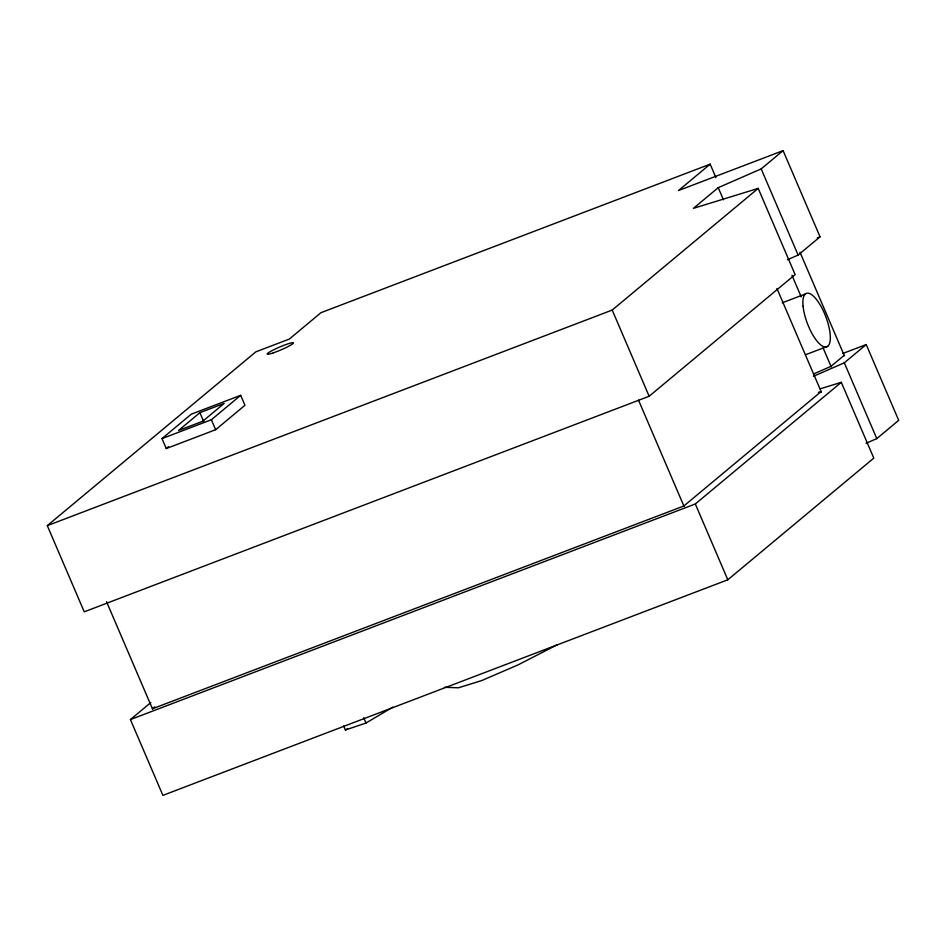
<?xml version="1.0" encoding="UTF-8"?>
<svg xmlns="http://www.w3.org/2000/svg" width="946" height="946" viewBox="0 0 946 946"><rect width="100%" height="100%" fill="white"/><g stroke="black" fill="none" stroke-linecap="round" stroke-linejoin="round"><path stroke-width="1.42" d="M787.391 259.772L798.128 255.077L820.04 236.819L783.099 150.627L761.187 168.896L718.25 187.663L693.43 208.345L758.195 188.396L795.125 274.588L649.145 396.256L84.241 611.826L47.3 525.645L255.846 351.841L289.322 339.07L321.001 312.665L710.162 164.155L715.933 177.623M161.991 438.589L191.293 414.171L240.674 395.333L244.943 405.278L215.641 429.709L166.26 448.546L161.991 438.589L211.372 419.752L240.674 395.333M199.89 412.681L178.51 430.501L202.775 421.242L224.155 403.422L199.89 412.681L203.851 421.928M166.26 448.546L168.518 446.666M710.162 164.155L678.483 190.548L783.099 150.627M47.3 525.645L612.204 310.063L758.195 188.396M820.194 388.83L841.301 382.326L873.797 458.124L727.805 579.792L162.901 795.373L130.418 719.563L150.816 702.559M154.695 706.899L152.436 708.779L683.863 505.98L821.14 391.573L818.325 392.436M844.199 355.341L830.99 366.339L813.548 373.966M813.442 376.307L844.305 362.815L866.217 344.557L898.7 420.355L876.788 438.613L866.051 443.307M130.418 719.563L695.322 503.982L841.301 382.326M343.682 725.984L345.408 730.005L365.984 723.028L392.838 707.1M345.408 730.005L347.667 728.609M557.513 644.616L518.006 664.92L481.786 680.541L458.432 687.789L444.443 687.281M817.285 237.872L820.04 236.819M782.236 302.815L805.401 293.981M806.004 354.573L827.809 346.26M842.815 353.485L866.217 344.557M799.997 252.227L844.411 355.85M761.187 168.896L798.128 255.077M844.305 362.815L876.788 438.613M791.991 275.345L801.215 296.878M823.138 348.01L831.215 366.859M776.938 288.459L821.353 392.082M718.25 187.663L723.442 199.783M612.204 310.063L649.145 396.256M695.322 503.982L727.805 579.792M638.515 400.17L684.076 506.488M363.69 717.671L365.984 723.028M211.372 419.752L215.641 429.709M106.508 601.632L152.649 709.287M803.083 306.303A28.617 9.815 69.1 0 0 825.373 347.076A28.617 9.815 69.1 0 0 821.353 306.977A28.617 9.815 69.1 0 0 803.083 306.303M273.24 352.893A14.308 1.573 -23.2 0 0 293.461 342.984A14.308 1.573 -23.2 0 0 274.234 349.523A14.308 1.573 -23.2 0 0 273.24 352.893"/></g></svg>
